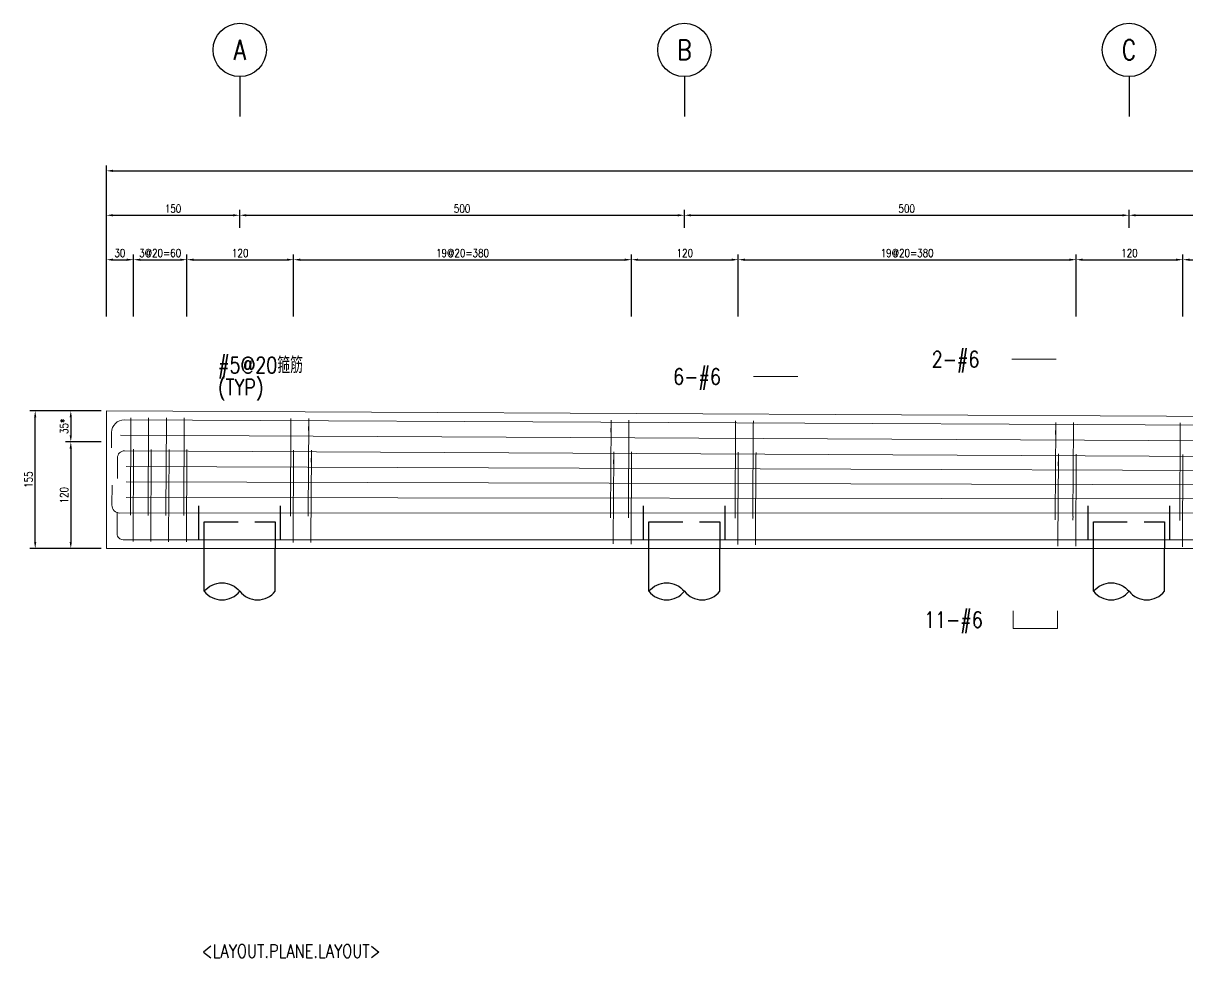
# Model space of a CAD drawing. Extents: x -4754 to 4976, y -19960 to 3841.
# Drawn here: x -359 to 951, y -19960 to -18909 of the extents above; entities that cross this region are included whole.
import ezdxf
from ezdxf.enums import TextEntityAlignment as Align

# ---------------------------------------------------------------- set-up
doc = ezdxf.new("R2010")
doc.units = 0
doc.header["$LTSCALE"] = 3
doc.linetypes.add('DASHED', pattern=[19.05, 12.7, -6.35])
doc.layers.get('0').update_dxf_attribs({"linetype": 'CONTINUOUS'})
doc.layers.add('HB_0', color=7, linetype='CONTINUOUS', transparency=0.5)
for name, color, linetype in [('HB_DIM', 1, 'CONTINUOUS'), ('HB_TXT_CTEXT', 2, 'CONTINUOUS'), ('RCAD.PARM.Trestle', 2, 'CONTINUOUS'), ('鋼筋', 3, 'CONTINUOUS')]:
    doc.layers.add(name, color=color, linetype=linetype)
doc.styles.get("Standard").update_dxf_attribs({"font": 'ROMANS.shx', "width": 0.8, "bigfont": 'chineset.shx'})
doc.dimstyles.new('30', dxfattribs={"dimscale": 3, "dimtxt": 3, "dimasz": 2.5, "dimexe": 2, "dimexo": 2, "dimgap": 1, "dimtad": 1, "dimdsep": 46, "dimtxsty": 'Standard', "dimcen": 0, "dimclrd": 256, "dimclre": 256, "dimclrt": 2, "dimadec": 0, "dimazin": 0, "dimtfac": 1, "dimtix": 1, "dimtmove": 2, "dimatfit": 3, "dimfxl": 1, "dimtolj": 1, "dimtzin": 0, "dimarcsym": 0})

# ---------------------------------------------------------------- blocks, each defined once
blk = doc.blocks.new('pile_vertical')
at = {"color": 252, "linetype": 'DASHED'}
for p, q in [((-46, 10), (-46, 50)), ((46, 10), (46, 50))]:
    blk.add_line(p, q, dxfattribs=at)
at = {"linetype": 'Continuous'}
for p, q in [((-40, -48.1), (-40, 0)), ((40, -48.1), (40, 0))]:
    blk.add_line(p, q, dxfattribs=at)
at = {"color": 252, "linetype": 'DASHED'}
blk.add_lwpolyline([(-40, 0), (-40, 30), (40, 30), (40, 0)], dxfattribs=at)
at = {"linetype": 'Continuous'}
for points in [[(-40, -48.1, -0.48), (0, -48.1, 0.48), (40, -48.1, 0.48)], [(-40, -48.1, 0.48), (0, -48.1, 0.48)]]:
    blk.add_lwpolyline(points, format="xyb", dxfattribs=at)
blk = doc.blocks.new('line_guide')
at = {"color": 4, "linetype": 'Continuous'}
blk.add_line((0, 0), (0, -45), dxfattribs=at)
blk.add_circle((0, 30), 30, dxfattribs=at)
at = {"color": 4, "linetype": 'Continuous', "width": 0.8}
blk.add_attdef('A', text='', height=22.5, dxfattribs=at).set_placement((0, 30), align=Align.MIDDLE)
blk = doc.blocks.new('*D495')
at = {"layer": 'HB_DIM', "linetype": 'Continuous', "lineweight": -2}
for p, q in [((-271.4, -19344.8), (-311.4, -19344.8)), ((-305.4, -19352.3), (-305.4, -19372.3)), ((-271.4, -19379.8), (-311.4, -19379.8))]:
    blk.add_line(p, q, dxfattribs=at)
at = {"layer": 'HB_DIM'}
for points in [[(-304.2, -19352.3), (-306.7, -19352.3), (-305.4, -19344.8)], [(-306.7, -19372.3), (-304.2, -19372.3), (-305.4, -19379.8)]]:
    blk.add_solid(points, dxfattribs=at)
at = {"layer": 'HB_DIM', "color": 2, "linetype": 'Continuous', "insert": (-312.9, -19362.3), "char_height": 9, "attachment_point": 5, "rotation": 90}
blk.add_mtext('\\A1;35*', dxfattribs=at)
blk = doc.blocks.new('*D496')
at = {"layer": 'HB_DIM', "linetype": 'Continuous', "lineweight": -2}
for p, q in [((-271.4, -19379.8), (-311.4, -19379.8)), ((-305.4, -19387.3), (-305.4, -19492.3)), ((-271.4, -19499.8), (-311.4, -19499.8))]:
    blk.add_line(p, q, dxfattribs=at)
at = {"layer": 'HB_DIM'}
for points in [[(-304.2, -19387.3), (-306.7, -19387.3), (-305.4, -19379.8)], [(-306.7, -19492.3), (-304.2, -19492.3), (-305.4, -19499.8)]]:
    blk.add_solid(points, dxfattribs=at)
at = {"layer": 'HB_DIM', "color": 2, "linetype": 'Continuous', "insert": (-312.9, -19439.8), "char_height": 9, "attachment_point": 5, "rotation": 90}
blk.add_mtext('\\A1;120', dxfattribs=at)
blk = doc.blocks.new('*D497')
at = {"layer": 'HB_DIM', "linetype": 'Continuous', "lineweight": -2}
for p, q in [((-265.4, -19238.8), (-265.4, -19168.8)), ((-234.9, -19238.8), (-234.9, -19168.8)), ((-257.9, -19174.8), (-242.4, -19174.8))]:
    blk.add_line(p, q, dxfattribs=at)
at = {"layer": 'HB_DIM'}
for points in [[(-257.9, -19173.6), (-257.9, -19176.1), (-265.4, -19174.8)], [(-242.4, -19176.1), (-242.4, -19173.6), (-234.9, -19174.8)]]:
    blk.add_solid(points, dxfattribs=at)
at = {"layer": 'HB_DIM', "color": 2, "linetype": 'Continuous', "insert": (-250.2, -19167.3), "char_height": 9, "attachment_point": 5, "rotation": 0}
blk.add_mtext('\\A1;30', dxfattribs=at)
blk = doc.blocks.new('*D498')
at = {"layer": 'HB_DIM', "linetype": 'Continuous', "lineweight": -2}
for p, q in [((-234.9, -19238.8), (-234.9, -19168.8)), ((-174.9, -19238.8), (-174.9, -19168.8)), ((-227.4, -19174.8), (-182.4, -19174.8))]:
    blk.add_line(p, q, dxfattribs=at)
at = {"layer": 'HB_DIM'}
for points in [[(-227.4, -19173.6), (-227.4, -19176.1), (-234.9, -19174.8)], [(-182.4, -19176.1), (-182.4, -19173.6), (-174.9, -19174.8)]]:
    blk.add_solid(points, dxfattribs=at)
at = {"layer": 'HB_DIM', "color": 2, "linetype": 'Continuous', "insert": (-204.9, -19167.3), "char_height": 9, "attachment_point": 5, "rotation": 0}
blk.add_mtext('\\A1;3@20=60', dxfattribs=at)
blk = doc.blocks.new('*D499')
at = {"layer": 'HB_DIM', "linetype": 'Continuous', "lineweight": -2}
for p, q in [((-174.9, -19238.8), (-174.9, -19168.8)), ((-54.9, -19238.8), (-54.9, -19168.8)), ((-167.4, -19174.8), (-62.4, -19174.8))]:
    blk.add_line(p, q, dxfattribs=at)
at = {"layer": 'HB_DIM'}
for points in [[(-167.4, -19173.6), (-167.4, -19176.1), (-174.9, -19174.8)], [(-62.4, -19176.1), (-62.4, -19173.6), (-54.9, -19174.8)]]:
    blk.add_solid(points, dxfattribs=at)
at = {"layer": 'HB_DIM', "color": 2, "linetype": 'Continuous', "insert": (-114.9, -19167.3), "char_height": 9, "attachment_point": 5, "rotation": 0}
blk.add_mtext('\\A1;120', dxfattribs=at)
blk = doc.blocks.new('*D500')
at = {"layer": 'HB_DIM', "linetype": 'Continuous', "lineweight": -2}
for p, q in [((-54.9, -19238.8), (-54.9, -19168.8)), ((325.1, -19238.8), (325.1, -19168.8)), ((-47.4, -19174.8), (317.6, -19174.8))]:
    blk.add_line(p, q, dxfattribs=at)
at = {"layer": 'HB_DIM'}
for points in [[(-47.4, -19173.6), (-47.4, -19176.1), (-54.9, -19174.8)], [(317.6, -19176.1), (317.6, -19173.6), (325.1, -19174.8)]]:
    blk.add_solid(points, dxfattribs=at)
at = {"layer": 'HB_DIM', "color": 2, "linetype": 'Continuous', "insert": (135.1, -19167.3), "char_height": 9, "attachment_point": 5, "rotation": 0}
blk.add_mtext('\\A1;19@20=380', dxfattribs=at)
blk = doc.blocks.new('*D501')
at = {"layer": 'HB_DIM', "linetype": 'Continuous', "lineweight": -2}
for p, q in [((325.1, -19238.8), (325.1, -19168.8)), ((445.1, -19238.8), (445.1, -19168.8)), ((332.6, -19174.8), (437.6, -19174.8))]:
    blk.add_line(p, q, dxfattribs=at)
at = {"layer": 'HB_DIM'}
for points in [[(332.6, -19173.6), (332.6, -19176.1), (325.1, -19174.8)], [(437.6, -19176.1), (437.6, -19173.6), (445.1, -19174.8)]]:
    blk.add_solid(points, dxfattribs=at)
at = {"layer": 'HB_DIM', "color": 2, "linetype": 'Continuous', "insert": (385.1, -19167.3), "char_height": 9, "attachment_point": 5, "rotation": 0}
blk.add_mtext('\\A1;120', dxfattribs=at)
blk = doc.blocks.new('*D502')
at = {"layer": 'HB_DIM', "linetype": 'Continuous', "lineweight": -2}
for p, q in [((445.1, -19238.8), (445.1, -19168.8)), ((825.1, -19238.8), (825.1, -19168.8)), ((452.6, -19174.8), (817.6, -19174.8))]:
    blk.add_line(p, q, dxfattribs=at)
at = {"layer": 'HB_DIM'}
for points in [[(452.6, -19173.6), (452.6, -19176.1), (445.1, -19174.8)], [(817.6, -19176.1), (817.6, -19173.6), (825.1, -19174.8)]]:
    blk.add_solid(points, dxfattribs=at)
at = {"layer": 'HB_DIM', "color": 2, "linetype": 'Continuous', "insert": (635.1, -19167.3), "char_height": 9, "attachment_point": 5, "rotation": 0}
blk.add_mtext('\\A1;19@20=380', dxfattribs=at)
blk = doc.blocks.new('*D503')
at = {"layer": 'HB_DIM', "linetype": 'Continuous', "lineweight": -2}
for p, q in [((825.1, -19238.8), (825.1, -19168.8)), ((945.1, -19238.8), (945.1, -19168.8)), ((832.6, -19174.8), (937.6, -19174.8))]:
    blk.add_line(p, q, dxfattribs=at)
at = {"layer": 'HB_DIM'}
for points in [[(832.6, -19173.6), (832.6, -19176.1), (825.1, -19174.8)], [(937.6, -19176.1), (937.6, -19173.6), (945.1, -19174.8)]]:
    blk.add_solid(points, dxfattribs=at)
at = {"layer": 'HB_DIM', "color": 2, "linetype": 'Continuous', "insert": (885.1, -19167.3), "char_height": 9, "attachment_point": 5, "rotation": 0}
blk.add_mtext('\\A1;120', dxfattribs=at)
blk = doc.blocks.new('*D504')
at = {"layer": 'HB_DIM', "linetype": 'Continuous', "lineweight": -2}
for p, q in [((945.1, -19238.8), (945.1, -19168.8)), ((1325, -19238.8), (1325, -19168.8)), ((952.6, -19174.8), (1317.5, -19174.8))]:
    blk.add_line(p, q, dxfattribs=at)
at = {"layer": 'HB_DIM'}
for points in [[(952.6, -19173.6), (952.6, -19176.1), (945.1, -19174.8)], [(1317.5, -19176.1), (1317.5, -19173.6), (1325, -19174.8)]]:
    blk.add_solid(points, dxfattribs=at)
at = {"layer": 'HB_DIM', "color": 2, "linetype": 'Continuous', "insert": (1135.1, -19167.3), "char_height": 9, "attachment_point": 5, "rotation": 0}
blk.add_mtext('\\A1;19@20=380', dxfattribs=at)
blk = doc.blocks.new('*D512')
at = {"layer": 'HB_DIM', "linetype": 'Continuous', "lineweight": -2}
for p, q in [((-265.4, -19238.8), (-265.4, -19068.8)), ((-257.9, -19074.8), (2707.1, -19074.8)), ((2714.6, -19253.8), (2714.6, -19068.8))]:
    blk.add_line(p, q, dxfattribs=at)
at = {"layer": 'HB_DIM'}
for points in [[(-257.9, -19073.6), (-257.9, -19076.1), (-265.4, -19074.8)], [(2707.1, -19076.1), (2707.1, -19073.6), (2714.6, -19074.8)]]:
    blk.add_solid(points, dxfattribs=at)
at = {"layer": 'HB_DIM', "color": 2, "linetype": 'Continuous', "insert": (1224.6, -19067.3), "char_height": 9, "attachment_point": 5, "rotation": 0}
blk.add_mtext('\\A1;2980', dxfattribs=at)
blk = doc.blocks.new('*D513')
at = {"layer": 'HB_DIM', "linetype": 'Continuous', "lineweight": -2}
for p, q in [((-265.4, -19238.8), (-265.4, -19118.8)), ((-257.9, -19124.8), (-122.9, -19124.8)), ((-115.4, -19138.8), (-115.4, -19118.8))]:
    blk.add_line(p, q, dxfattribs=at)
at = {"layer": 'HB_DIM'}
for points in [[(-257.9, -19123.6), (-257.9, -19126.1), (-265.4, -19124.8)], [(-122.9, -19126.1), (-122.9, -19123.6), (-115.4, -19124.8)]]:
    blk.add_solid(points, dxfattribs=at)
at = {"layer": 'HB_DIM', "color": 2, "linetype": 'Continuous', "insert": (-190.4, -19117.3), "char_height": 9, "attachment_point": 5, "rotation": 0}
blk.add_mtext('\\A1;150', dxfattribs=at)
blk = doc.blocks.new('*D514')
at = {"layer": 'HB_DIM', "linetype": 'Continuous', "lineweight": -2}
for p, q in [((-115.4, -19138.8), (-115.4, -19118.8)), ((-107.9, -19124.8), (377.1, -19124.8)), ((384.6, -19138.8), (384.6, -19118.8))]:
    blk.add_line(p, q, dxfattribs=at)
at = {"layer": 'HB_DIM'}
for points in [[(-107.9, -19123.6), (-107.9, -19126.1), (-115.4, -19124.8)], [(377.1, -19126.1), (377.1, -19123.6), (384.6, -19124.8)]]:
    blk.add_solid(points, dxfattribs=at)
at = {"layer": 'HB_DIM', "color": 2, "linetype": 'Continuous', "insert": (134.6, -19117.3), "char_height": 9, "attachment_point": 5, "rotation": 0}
blk.add_mtext('\\A1;500', dxfattribs=at)
blk = doc.blocks.new('*D515')
at = {"layer": 'HB_DIM', "linetype": 'Continuous', "lineweight": -2}
for p, q in [((384.6, -19138.8), (384.6, -19118.8)), ((392.1, -19124.8), (877.1, -19124.8)), ((884.6, -19138.8), (884.6, -19118.8))]:
    blk.add_line(p, q, dxfattribs=at)
at = {"layer": 'HB_DIM'}
for points in [[(392.1, -19123.6), (392.1, -19126.1), (384.6, -19124.8)], [(877.1, -19126.1), (877.1, -19123.6), (884.6, -19124.8)]]:
    blk.add_solid(points, dxfattribs=at)
at = {"layer": 'HB_DIM', "color": 2, "linetype": 'Continuous', "insert": (634.6, -19117.3), "char_height": 9, "attachment_point": 5, "rotation": 0}
blk.add_mtext('\\A1;500', dxfattribs=at)
blk = doc.blocks.new('*D516')
at = {"layer": 'HB_DIM', "linetype": 'Continuous', "lineweight": -2}
for p, q in [((884.6, -19138.8), (884.6, -19118.8)), ((892.1, -19124.8), (1377.1, -19124.8)), ((1384.6, -19138.8), (1384.6, -19118.8))]:
    blk.add_line(p, q, dxfattribs=at)
at = {"layer": 'HB_DIM'}
for points in [[(892.1, -19123.6), (892.1, -19126.1), (884.6, -19124.8)], [(1377.1, -19126.1), (1377.1, -19123.6), (1384.6, -19124.8)]]:
    blk.add_solid(points, dxfattribs=at)
at = {"layer": 'HB_DIM', "color": 2, "linetype": 'Continuous', "insert": (1134.6, -19117.3), "char_height": 9, "attachment_point": 5, "rotation": 0}
blk.add_mtext('\\A1;500', dxfattribs=at)
blk = doc.blocks.new('*D520')
at = {"layer": 'HB_DIM', "linetype": 'Continuous', "lineweight": -2}
for p, q in [((-281.4, -19344.8), (-351.4, -19344.8)), ((-345.4, -19492.3), (-345.4, -19352.3)), ((-281.4, -19499.8), (-351.4, -19499.8))]:
    blk.add_line(p, q, dxfattribs=at)
at = {"layer": 'HB_DIM'}
for points in [[(-344.2, -19352.3), (-346.7, -19352.3), (-345.4, -19344.8)], [(-346.7, -19492.3), (-344.2, -19492.3), (-345.4, -19499.8)]]:
    blk.add_solid(points, dxfattribs=at)
at = {"layer": 'HB_DIM', "color": 2, "linetype": 'Continuous', "insert": (-352.9, -19422.3), "char_height": 9, "attachment_point": 5, "rotation": 90}
blk.add_mtext('\\A1;155', dxfattribs=at)

msp = doc.modelspace()

# ---------------------------------------------------------------- linework, layer by layer
at = {"layer": 'HB_0', "lineweight": 5}
msp.add_lwpolyline([(-265.427, -19499.802), (-265.427, -19344.802), (2714.573, -19359.802), (2714.573, -19499.802), (-265.427, -19499.802)], dxfattribs=at)
at = {"layer": 'HB_DIM', "color": 1, "linetype": 'Continuous'}
for points in [[(634.835, -19376.833, 0, 1.25, 0), (634.835, -19361.833, 0, 0, 0), (634.835, -19286.833, 0, 0, 0), (652.835, -19286.833, 0, 0, 0)], [(-217.869, -19353.404, 0, 1.25, 0), (-207.869, -19343.404, 0, 0, 0), (-157.869, -19293.404, 0, 0, 0), (-139.869, -19293.404, 0, 0, 0)], [(-214.868, -19388.951, 0, 1.25, 0), (-207.193, -19376.085, 0, 0, 0), (-157.869, -19293.404, 0, 0, 0), (-139.869, -19293.404, 0, 0, 0)], [(344.142, -19426.359, 0, 1.25, 0), (344.142, -19411.359, 0, 0, 0), (344.142, -19306.359, 0, 0, 0), (362.142, -19306.359, 0, 0, 0)], [(344.142, -19443.104, 0, 1.25, 0), (344.142, -19428.104, 0, 0, 0), (344.142, -19306.359, 0, 0, 0), (362.142, -19306.359, 0, 0, 0)], [(344.142, -19409.614, 0, 1.25, 0), (344.142, -19394.614, 0, 0, 0), (344.142, -19306.359, 0, 0, 0), (362.142, -19306.359, 0, 0, 0)], [(931.051, -19395.823, 0, 1.25, 0), (931.051, -19380.823, 0, 0, 0), (931.051, -19305.823, 0, 0, 0), (949.051, -19305.823, 0, 0, 0)], [(929.798, -19459.808, 0, 1.25, 0), (929.798, -19474.808, 0, 0, 0), (929.798, -19549.808, 0, 0, 0), (947.798, -19549.808, 0, 0, 0)], [(636.132, -19489.826, 0, 1.25, 0), (636.132, -19504.826, 0, 0, 0), (636.132, -19579.826, 0, 0, 0), (654.132, -19579.826, 0, 0, 0)]]:
    msp.add_lwpolyline(points, format="xyseb", dxfattribs=at)
at = {"layer": 'HB_TXT_CTEXT', "lineweight": 5}
for p, q in [((752.835, -19286.833, -72), (802.835, -19286.833, -72)), ((462.142, -19306.359, 84), (512.142, -19306.359, 84))]:
    msp.add_line(p, q, dxfattribs=at)
msp.add_polyline3d([(754.132, -19569.826, -84), (754.132, -19589.826, -84), (804.132, -19589.826, -84), (804.132, -19569.826, -84)], dxfattribs=at)
at = {"layer": '鋼筋', "lineweight": 5}
for p, q in [((-244.987, -19354.905, -72), (2694.033, -19369.698, -72)), ((-244.987, -19354.905, -56.4), (2694.033, -19369.698, -56.4)), ((-244.987, -19354.905, -40.8), (2694.033, -19369.698, -40.8)), ((-244.987, -19354.905, -25.2), (2694.033, -19369.698, -25.2)), ((-244.987, -19354.905, -9.6), (2694.033, -19369.698, -9.6)), ((-244.987, -19354.905, 6), (2694.033, -19369.698, 6)), ((-244.987, -19354.905, 21.6), (2694.033, -19369.698, 21.6)), ((-244.987, -19354.905, 37.2), (2694.033, -19369.698, 37.2)), ((-244.987, -19354.905, 52.8), (2694.033, -19369.698, 52.8)), ((-244.987, -19354.905, 68.4), (2694.033, -19369.698, 68.4)), ((-244.987, -19354.905, 84), (2694.033, -19369.698, 84)), ((-237.885, -19356.538, 80.405), (-238.398, -19458.398, 80.405)), ((-238.398, -19458.398, -80.405), (-237.885, -19356.538, -80.405)), ((-237.933, -19366.078, 72.455), (-237.885, -19356.538, 72.455)), ((-237.885, -19356.538, -72.455), (-237.933, -19366.078, -72.455)), ((-217.885, -19356.639, 80.405), (-218.398, -19458.498, 80.405)), ((-218.398, -19458.498, -80.405), (-217.885, -19356.639, -80.405)), ((-217.933, -19366.179, 72.455), (-217.885, -19356.639, 72.455)), ((-217.885, -19356.639, -72.455), (-217.933, -19366.179, -72.455)), ((-197.886, -19356.74, 80.405), (-198.398, -19458.599, 80.405)), ((-198.398, -19458.599, -80.405), (-197.886, -19356.74, -80.405)), ((-197.934, -19366.28, 72.455), (-197.886, -19356.74, 72.455)), ((-197.886, -19356.74, -72.455), (-197.934, -19366.28, -72.455)), ((-177.886, -19356.84, 80.405), (-178.399, -19458.7, 80.405)), ((-178.399, -19458.7, -80.405), (-177.886, -19356.84, -80.405)), ((-177.934, -19366.38, 72.455), (-177.886, -19356.84, 72.455)), ((-177.886, -19356.84, -72.455), (-177.934, -19366.38, -72.455)), ((-57.887, -19357.444, 80.405), (-58.4, -19459.304, 80.405)), ((-58.4, -19459.304, -80.405), (-57.887, -19357.444, -80.405)), ((-57.935, -19366.984, 72.455), (-57.887, -19357.444, 72.455)), ((-57.887, -19357.444, -72.455), (-57.935, -19366.984, -72.455)), ((-37.888, -19357.545, 80.405), (-38.4, -19459.404, 80.405)), ((-38.4, -19459.404, -80.405), (-37.888, -19357.545, -80.405)), ((-37.936, -19367.085, 72.455), (-37.888, -19357.545, 72.455)), ((-37.888, -19357.545, -72.455), (-37.936, -19367.085, -72.455)), ((302.108, -19359.257, 80.405), (301.595, -19461.116, 80.405)), ((301.595, -19461.116, -80.405), (302.108, -19359.257, -80.405)), ((302.06, -19368.796, 72.455), (302.108, -19359.257, 72.455)), ((302.108, -19359.257, -72.455), (302.06, -19368.796, -72.455)), ((322.108, -19359.357, 80.405), (321.595, -19461.217, 80.405)), ((321.595, -19461.217, -80.405), (322.108, -19359.357, -80.405)), ((322.06, -19368.897, 72.455), (322.108, -19359.357, 72.455)), ((322.108, -19359.357, -72.455), (322.06, -19368.897, -72.455)), ((442.106, -19359.961, 80.405), (441.594, -19461.821, 80.405)), ((441.594, -19461.821, -80.405), (442.106, -19359.961, -80.405)), ((442.058, -19369.501, 72.455), (442.106, -19359.961, 72.455)), ((442.106, -19359.961, -72.455), (442.058, -19369.501, -72.455)), ((462.106, -19360.062, 80.405), (461.593, -19461.921, 80.405)), ((461.593, -19461.921, -80.405), (462.106, -19360.062, -80.405)), ((462.058, -19369.602, 72.455), (462.106, -19360.062, 72.455)), ((462.106, -19360.062, -72.455), (462.058, -19369.602, -72.455)), ((802.102, -19361.773, 80.405), (801.589, -19463.633, 80.405)), ((801.589, -19463.633, -80.405), (802.102, -19361.773, -80.405)), ((802.054, -19371.313, 72.455), (802.102, -19361.773, 72.455)), ((802.102, -19361.773, -72.455), (802.054, -19371.313, -72.455)), ((822.101, -19361.874, 80.405), (821.589, -19463.733, 80.405)), ((821.589, -19463.733, -80.405), (822.101, -19361.874, -80.405)), ((822.053, -19371.414, 72.455), (822.101, -19361.874, 72.455)), ((822.101, -19361.874, -72.455), (822.053, -19371.414, -72.455)), ((942.1, -19362.478, 80.405), (941.587, -19464.337, 80.405)), ((941.587, -19464.337, -80.405), (942.1, -19362.478, -80.405)), ((942.052, -19372.018, 72.455), (942.1, -19362.478, 72.455)), ((942.1, -19362.478, -72.455), (942.052, -19372.018, -72.455)), ((-259.636, -19386.441, -72), (-259.55, -19369.321, -72)), ((-259.636, -19386.441, -56.4), (-259.55, -19369.321, -56.4)), ((-259.636, -19386.441, -40.8), (-259.55, -19369.321, -40.8)), ((-259.636, -19386.441, -25.2), (-259.55, -19369.321, -25.2)), ((-259.636, -19386.441, -9.6), (-259.55, -19369.321, -9.6)), ((-259.636, -19386.441, 6), (-259.55, -19369.321, 6)), ((-259.636, -19386.441, 21.6), (-259.55, -19369.321, 21.6)), ((-259.636, -19386.441, 37.2), (-259.55, -19369.321, 37.2)), ((-259.636, -19386.441, 52.8), (-259.55, -19369.321, 52.8)), ((-259.636, -19386.441, 68.4), (-259.55, -19369.321, 68.4)), ((-259.636, -19386.441, 84), (-259.55, -19369.321, 84)), ((-249.565, -19372.382, -72), (2698.435, -19387.221, -72)), ((-249.565, -19372.382, 84), (2698.435, -19387.221, 84)), ((-245.103, -19389.902, -84), (2695.282, -19404.703, -84)), ((-245.103, -19389.902, -67.2), (2695.282, -19404.703, -67.2)), ((-245.103, -19389.902, -50.4), (2695.282, -19404.703, -50.4)), ((-245.103, -19389.902, -33.6), (2695.282, -19404.703, -33.6)), ((-245.103, -19389.902, -16.8), (2695.282, -19404.703, -16.8)), ((-245.103, -19389.902), (2695.282, -19404.703)), ((-245.103, -19389.902, 16.8), (2695.282, -19404.703, 16.8)), ((-245.103, -19389.902, 33.6), (2695.282, -19404.703, 33.6)), ((-245.103, -19389.902, 50.4), (2695.282, -19404.703, 50.4)), ((-245.103, -19389.902, 67.2), (2695.282, -19404.703, 67.2)), ((-245.103, -19389.902, 84), (2695.282, -19404.703, 84)), ((-234.884, -19392.086, 85.905), (-235.367, -19487.943, 85.905)), ((-235.367, -19487.943, -85.905), (-234.884, -19392.086, -85.905)), ((-234.932, -19401.626, 77.955), (-234.884, -19392.086, 77.955)), ((-234.884, -19392.086, -77.955), (-234.932, -19401.626, -77.955)), ((-214.884, -19392.186, 85.905), (-215.367, -19488.044, 85.905)), ((-215.367, -19488.044, -85.905), (-214.884, -19392.186, -85.905)), ((-214.932, -19401.726, 77.955), (-214.884, -19392.186, 77.955)), ((-214.884, -19392.186, -77.955), (-214.932, -19401.726, -77.955)), ((-194.885, -19392.287, 85.905), (-195.367, -19488.145, 85.905)), ((-195.367, -19488.145, -85.905), (-194.885, -19392.287, -85.905)), ((-194.933, -19401.827, 77.955), (-194.885, -19392.287, 77.955)), ((-194.885, -19392.287, -77.955), (-194.933, -19401.827, -77.955)), ((-174.885, -19392.388, 85.905), (-175.367, -19488.245, 85.905)), ((-175.367, -19488.245, -85.905), (-174.885, -19392.388, -85.905)), ((-174.933, -19401.928, 77.955), (-174.885, -19392.388, 77.955)), ((-174.885, -19392.388, -77.955), (-174.933, -19401.928, -77.955)), ((-253.03, -19420.973, -84), (-252.912, -19397.633, -84)), ((-253.03, -19420.973, -67.2), (-252.912, -19397.633, -67.2)), ((-253.03, -19420.973, -50.4), (-252.912, -19397.633, -50.4)), ((-253.03, -19420.973, -33.6), (-252.912, -19397.633, -33.6)), ((-253.03, -19420.973, -16.8), (-252.912, -19397.633, -16.8)), ((-253.03, -19420.973), (-252.912, -19397.633)), ((-253.03, -19420.973, 16.8), (-252.912, -19397.633, 16.8)), ((-253.03, -19420.973, 33.6), (-252.912, -19397.633, 33.6)), ((-253.03, -19420.973, 50.4), (-252.912, -19397.633, 50.4)), ((-253.03, -19420.973, 67.2), (-252.912, -19397.633, 67.2)), ((-253.03, -19420.973, 84), (-252.912, -19397.633, 84)), ((-54.886, -19392.992, 85.905), (-55.369, -19488.849, 85.905)), ((-55.369, -19488.849, -85.905), (-54.886, -19392.992, -85.905)), ((-54.934, -19402.532, 77.955), (-54.886, -19392.992, 77.955)), ((-54.886, -19392.992, -77.955), (-54.934, -19402.532, -77.955)), ((-34.887, -19393.092, 85.905), (-35.369, -19488.95, 85.905)), ((-35.369, -19488.95, -85.905), (-34.887, -19393.092, -85.905)), ((-34.935, -19402.632, 77.955), (-34.887, -19393.092, 77.955)), ((-34.887, -19393.092, -77.955), (-34.935, -19402.632, -77.955)), ((305.109, -19394.804, 85.905), (304.627, -19490.661, 85.905)), ((304.627, -19490.661, -85.905), (305.109, -19394.804, -85.905)), ((305.061, -19404.344, 77.955), (305.109, -19394.804, 77.955)), ((305.109, -19394.804, -77.955), (305.061, -19404.344, -77.955)), ((325.109, -19394.904, 85.905), (324.626, -19490.762, 85.905)), ((324.626, -19490.762, -85.905), (325.109, -19394.904, -85.905)), ((325.061, -19404.444, 77.955), (325.109, -19394.904, 77.955)), ((325.109, -19394.904, -77.955), (325.061, -19404.444, -77.955)), ((445.107, -19395.508, 85.905), (444.625, -19491.366, 85.905)), ((444.625, -19491.366, -85.905), (445.107, -19395.508, -85.905)), ((445.059, -19405.048, 77.955), (445.107, -19395.508, 77.955)), ((445.107, -19395.508, -77.955), (445.059, -19405.048, -77.955)), ((465.107, -19395.609, 85.905), (464.625, -19491.467, 85.905)), ((464.625, -19491.467, -85.905), (465.107, -19395.609, -85.905)), ((465.059, -19405.149, 77.955), (465.107, -19395.609, 77.955)), ((465.107, -19395.609, -77.955), (465.059, -19405.149, -77.955)), ((805.103, -19397.321, 85.905), (804.62, -19493.178, 85.905)), ((804.62, -19493.178, -85.905), (805.103, -19397.321, -85.905)), ((805.055, -19406.86, 77.955), (805.103, -19397.321, 77.955)), ((805.103, -19397.321, -77.955), (805.055, -19406.86, -77.955)), ((825.103, -19397.421, 85.905), (824.62, -19493.279, 85.905)), ((824.62, -19493.279, -85.905), (825.103, -19397.421, -85.905)), ((825.055, -19406.961, 77.955), (825.103, -19397.421, 77.955)), ((825.103, -19397.421, -77.955), (825.055, -19406.961, -77.955)), ((945.101, -19398.025, 85.905), (944.619, -19493.883, 85.905)), ((944.619, -19493.883, -85.905), (945.101, -19398.025, -85.905)), ((945.053, -19407.565, 77.955), (945.101, -19398.025, 77.955)), ((945.101, -19398.025, -77.955), (945.053, -19407.565, -77.955)), ((-242.961, -19407.406, -84), (2692.983, -19418.449, -84)), ((-242.961, -19407.406, 84), (2692.983, -19418.449, 84)), ((-259.068, -19428.563, -84), (-259.18, -19450.897, -84)), ((-259.068, -19428.563, -67.2), (-259.18, -19450.897, -67.2)), ((-259.068, -19428.563, -50.4), (-259.18, -19450.897, -50.4)), ((-259.068, -19428.563, -33.6), (-259.18, -19450.897, -33.6)), ((-259.068, -19428.563, -16.8), (-259.18, -19450.897, -16.8)), ((-259.068, -19428.563), (-259.18, -19450.897)), ((-259.068, -19428.563, 16.8), (-259.18, -19450.897, 16.8)), ((-259.068, -19428.563, 33.6), (-259.18, -19450.897, 33.6)), ((-259.068, -19428.563, 50.4), (-259.18, -19450.897, 50.4)), ((-259.068, -19428.563, 67.2), (-259.18, -19450.897, 67.2)), ((-259.068, -19428.563, 84), (-259.18, -19450.897, 84)), ((-243.049, -19424.898, -84), (2692.906, -19432.206, -84)), ((-243.049, -19424.898, 84), (2692.906, -19432.206, 84)), ((-243.137, -19442.39, -84), (2692.825, -19445.964, -84)), ((-243.137, -19442.39, 84), (2692.825, -19445.964, 84)), ((-253.221, -19458.907, -84), (-253.343, -19483.143, -84)), ((-253.221, -19458.907, -67.2), (-253.343, -19483.143, -67.2)), ((-253.221, -19458.907, -50.4), (-253.343, -19483.143, -50.4)), ((-253.221, -19458.907, -33.6), (-253.343, -19483.143, -33.6)), ((-253.221, -19458.907, -16.8), (-253.343, -19483.143, -16.8)), ((-253.221, -19458.907), (-253.343, -19483.143)), ((-253.221, -19458.907, 16.8), (-253.343, -19483.143, 16.8)), ((-253.221, -19458.907, 33.6), (-253.343, -19483.143, 33.6)), ((-253.221, -19458.907, 50.4), (-253.343, -19483.143, 50.4)), ((-253.221, -19458.907, 67.2), (-253.343, -19483.143, 67.2)), ((-253.221, -19458.907, 84), (-253.343, -19483.143, 84)), ((-250.29, -19459.832, -84), (2699.93, -19459.772, -84)), ((-250.29, -19459.832, -67.2), (2699.93, -19459.772, -67.2)), ((-250.29, -19459.832, -50.4), (2699.93, -19459.772, -50.4)), ((-250.29, -19459.832, -33.6), (2699.93, -19459.772, -33.6)), ((-250.29, -19459.832, -16.8), (2699.93, -19459.772, -16.8)), ((-250.29, -19459.832), (2699.93, -19459.772)), ((-250.29, -19459.832, 16.8), (2699.93, -19459.772, 16.8)), ((-250.29, -19459.832, 33.6), (2699.93, -19459.772, 33.6)), ((-250.29, -19459.832, 50.4), (2699.93, -19459.772, 50.4)), ((-250.29, -19459.832, 67.2), (2699.93, -19459.772, 67.2)), ((-250.29, -19459.832, 84), (2699.93, -19459.772, 84)), ((-238.418, -19462.373, 76.43), (-238.418, -19462.373, -76.43)), ((-218.418, -19462.473, 76.43), (-218.418, -19462.473, -76.43)), ((-198.418, -19462.574, 76.43), (-198.418, -19462.574, -76.43)), ((-178.419, -19462.675, 76.43), (-178.419, -19462.675, -76.43)), ((-58.42, -19463.279, 76.43), (-58.42, -19463.279, -76.43)), ((-38.42, -19463.379, 76.43), (-38.42, -19463.379, -76.43)), ((301.575, -19465.091, 76.43), (301.575, -19465.091, -76.43)), ((321.575, -19465.191, 76.43), (321.575, -19465.191, -76.43)), ((441.574, -19465.796, 76.43), (441.574, -19465.796, -76.43)), ((461.573, -19465.896, 76.43), (461.573, -19465.896, -76.43)), ((801.569, -19467.608, 76.43), (801.569, -19467.608, -76.43)), ((821.569, -19467.708, 76.43), (821.569, -19467.708, -76.43)), ((941.567, -19468.312, 76.43), (941.567, -19468.312, -76.43)), ((-246.657, -19489.862, -84), (2695.973, -19489.742, -84)), ((-246.657, -19489.862, -67.2), (2695.973, -19489.742, -67.2)), ((-246.657, -19489.862, -50.4), (2695.973, -19489.742, -50.4)), ((-246.657, -19489.862, -33.6), (2695.973, -19489.742, -33.6)), ((-246.657, -19489.862, -16.8), (2695.973, -19489.742, -16.8)), ((-246.657, -19489.862), (2695.973, -19489.742)), ((-246.657, -19489.862, 16.8), (2695.973, -19489.742, 16.8)), ((-246.657, -19489.862, 33.6), (2695.973, -19489.742, 33.6)), ((-246.657, -19489.862, 50.4), (2695.973, -19489.742, 50.4)), ((-246.657, -19489.862, 67.2), (2695.973, -19489.742, 67.2)), ((-246.657, -19489.862, 84), (2695.973, -19489.742, 84)), ((-235.387, -19491.918, 81.93), (-235.387, -19491.918, -81.93)), ((-215.387, -19492.019, 81.93), (-215.387, -19492.019, -81.93)), ((-195.387, -19492.12, 81.93), (-195.387, -19492.12, -81.93)), ((-175.387, -19492.22, 81.93), (-175.387, -19492.22, -81.93)), ((-55.389, -19492.824, 81.93), (-55.389, -19492.824, -81.93)), ((-35.389, -19492.925, 81.93), (-35.389, -19492.925, -81.93)), ((304.607, -19494.636, 81.93), (304.607, -19494.636, -81.93)), ((324.606, -19494.737, 81.93), (324.606, -19494.737, -81.93)), ((444.605, -19495.341, 81.93), (444.605, -19495.341, -81.93)), ((464.605, -19495.442, 81.93), (464.605, -19495.442, -81.93)), ((804.6, -19497.153, 81.93), (804.6, -19497.153, -81.93)), ((824.6, -19497.254, 81.93), (824.6, -19497.254, -81.93)), ((944.599, -19497.858, 81.93), (944.599, -19497.858, -81.93))]:
    msp.add_line(p, q, dxfattribs=at)
at = {"layer": '鋼筋', "lineweight": 5, "extrusion": (0.999987, -0.005033, 0)}
for centre, start, end in [((-19357.491, 76.43, -140.451), 270, 90), ((-19357.491, -76.43, -140.451), 270, 90), ((-19357.491, 76.43, -120.451), 270, 90), ((-19357.491, -76.43, -120.451), 270, 90), ((-19357.491, 76.43, -100.451), 270, 90), ((-19357.491, -76.43, -100.451), 270, 90), ((-19357.491, 76.43, -80.451), 270, 90), ((-19357.491, -76.43, -80.451), 270, 90), ((-19357.491, 76.43, 39.549), 270, 90), ((-19357.491, -76.43, 39.549), 270, 90), ((-19357.491, 76.43, 59.549), 270, 90), ((-19357.491, -76.43, 59.549), 270, 90), ((-19357.491, 76.43, 399.549), 270, 90), ((-19357.491, -76.43, 399.549), 270, 90), ((-19357.491, 76.43, 419.549), 270, 90), ((-19357.491, -76.43, 419.549), 270, 90), ((-19357.491, 76.43, 539.549), 270, 90), ((-19357.491, -76.43, 539.549), 270, 90), ((-19357.491, 76.43, 559.549), 270, 90), ((-19357.491, -76.43, 559.549), 270, 90), ((-19357.491, 76.43, 899.549), 270, 90), ((-19357.491, -76.43, 899.549), 270, 90), ((-19357.491, 76.43, 919.549), 270, 90), ((-19357.491, -76.43, 919.549), 270, 90), ((-19357.491, 76.43, 1039.549), 270, 90), ((-19357.491, -76.43, 1039.549), 270, 90), ((-19393.022, 81.93, -137.271), 270, 90), ((-19393.022, -81.93, -137.271), 270, 90), ((-19393.022, 81.93, -117.271), 270, 90), ((-19393.022, -81.93, -117.271), 270, 90), ((-19393.022, 81.93, -97.271), 270, 90), ((-19393.022, -81.93, -97.271), 270, 90), ((-19393.022, 81.93, -77.271), 270, 90), ((-19393.022, -81.93, -77.271), 270, 90), ((-19393.022, 81.93, 42.729), 270, 90), ((-19393.022, -81.93, 42.729), 270, 90), ((-19393.022, 81.93, 62.729), 270, 90), ((-19393.022, -81.93, 62.729), 270, 90), ((-19393.022, 81.93, 402.729), 270, 90), ((-19393.022, -81.93, 402.729), 270, 90), ((-19393.022, 81.93, 422.729), 270, 90), ((-19393.022, -81.93, 422.729), 270, 90), ((-19393.022, 81.93, 542.729), 270, 90), ((-19393.022, -81.93, 542.729), 270, 90), ((-19393.022, 81.93, 562.729), 270, 90), ((-19393.022, -81.93, 562.729), 270, 90), ((-19393.022, 81.93, 902.729), 270, 90), ((-19393.022, -81.93, 902.729), 270, 90), ((-19393.022, 81.93, 922.729), 270, 90), ((-19393.022, -81.93, 922.729), 270, 90), ((-19393.022, 81.93, 1042.729), 270, 90), ((-19393.022, -81.93, 1042.729), 270, 90), ((-19459.351, 76.43, -140.451), 90, 180), ((-19459.351, -76.43, -140.451), 180, 270), ((-19459.351, 76.43, -120.451), 90, 180), ((-19459.351, -76.43, -120.451), 180, 270), ((-19459.351, 76.43, -100.451), 90, 180), ((-19459.351, -76.43, -100.451), 180, 270), ((-19459.351, 76.43, -80.451), 90, 180), ((-19459.351, -76.43, -80.451), 180, 270), ((-19459.351, 76.43, 39.549), 90, 180), ((-19459.351, -76.43, 39.549), 180, 270), ((-19459.351, 76.43, 59.549), 90, 180), ((-19459.351, -76.43, 59.549), 180, 270), ((-19459.351, 76.43, 399.549), 90, 180), ((-19459.351, -76.43, 399.549), 180, 270), ((-19459.351, 76.43, 419.549), 90, 180), ((-19459.351, -76.43, 419.549), 180, 270), ((-19459.351, 76.43, 539.549), 90, 180), ((-19459.351, -76.43, 539.549), 180, 270), ((-19459.351, 76.43, 559.549), 90, 180), ((-19459.351, -76.43, 559.549), 180, 270), ((-19459.351, 76.43, 899.549), 90, 180), ((-19459.351, -76.43, 899.549), 180, 270), ((-19459.351, 76.43, 919.549), 90, 180), ((-19459.351, -76.43, 919.549), 180, 270), ((-19459.351, 76.43, 1039.549), 90, 180), ((-19459.351, -76.43, 1039.549), 180, 270), ((-19488.881, 81.93, -137.271), 90, 180), ((-19488.881, -81.93, -137.271), 180, 270), ((-19488.881, 81.93, -117.271), 90, 180), ((-19488.881, -81.93, -117.271), 180, 270), ((-19488.881, 81.93, -97.271), 90, 180), ((-19488.881, -81.93, -97.271), 180, 270), ((-19488.881, 81.93, -77.271), 90, 180), ((-19488.881, -81.93, -77.271), 180, 270), ((-19488.881, 81.93, 42.729), 90, 180), ((-19488.881, -81.93, 42.729), 180, 270), ((-19488.881, 81.93, 62.729), 90, 180), ((-19488.881, -81.93, 62.729), 180, 270), ((-19488.881, 81.93, 402.729), 90, 180), ((-19488.881, -81.93, 402.729), 180, 270), ((-19488.881, 81.93, 422.729), 90, 180), ((-19488.881, -81.93, 422.729), 180, 270), ((-19488.881, 81.93, 542.729), 90, 180), ((-19488.881, -81.93, 542.729), 180, 270), ((-19488.881, 81.93, 562.729), 90, 180), ((-19488.881, -81.93, 562.729), 180, 270), ((-19488.881, 81.93, 902.729), 90, 180), ((-19488.881, -81.93, 902.729), 180, 270), ((-19488.881, 81.93, 922.729), 90, 180), ((-19488.881, -81.93, 922.729), 180, 270), ((-19488.881, 81.93, 1042.729), 90, 180), ((-19488.881, -81.93, 1042.729), 180, 270)]:
    msp.add_arc(centre, 3.975, start, end, dxfattribs=at)
at = {"layer": '鋼筋', "lineweight": 5, "extrusion": (0, 0, -1)}
for centre, radius, end in [((245.06, -19369.394, 72), 14.49, 90.288399), ((245.06, -19369.394, 56.4), 14.49, 90.288399), ((245.06, -19369.394, 40.8), 14.49, 90.288399), ((245.06, -19369.394, 25.2), 14.49, 90.288399), ((245.06, -19369.394, 9.6), 14.49, 90.288399), ((245.06, -19369.394, -6), 14.49, 90.288399), ((245.06, -19369.394, -21.6), 14.49, 90.288399), ((245.06, -19369.394, -37.2), 14.49, 90.288399), ((245.06, -19369.394, -52.8), 14.49, 90.288399), ((245.06, -19369.394, -68.4), 14.49, 90.288399), ((245.06, -19369.394, -84), 14.49, 90.288399), ((245.142, -19397.672, 84), 7.77, 90.288403), ((245.142, -19397.672, 67.2), 7.77, 90.288403), ((245.142, -19397.672, 50.4), 7.77, 90.288403), ((245.142, -19397.672, 33.6), 7.77, 90.288403), ((245.142, -19397.672, 16.8), 7.77, 90.288403), ((245.142, -19397.672), 7.77, 90.288403), ((245.142, -19397.672, -16.8), 7.77, 90.288403), ((245.142, -19397.672, -33.6), 7.77, 90.288403), ((245.142, -19397.672, -50.4), 7.77, 90.288403), ((245.142, -19397.672, -67.2), 7.77, 90.288403), ((245.142, -19397.672, -84), 7.77, 90.288403)]:
    msp.add_arc(centre, radius, 0.288399, end, dxfattribs=at)
at = {"layer": '鋼筋', "lineweight": 5}
for centre, radius, end in [((-250.29, -19450.942, -84), 8.89, 270.001166), ((-250.29, -19450.942, -67.2), 8.89, 270.001166), ((-250.29, -19450.942, -50.4), 8.89, 270.001166), ((-250.29, -19450.942, -33.6), 8.89, 270.001166), ((-250.29, -19450.942, -16.8), 8.89, 270.001166), ((-250.29, -19450.942), 8.89, 270.001166), ((-250.29, -19450.942, 16.8), 8.89, 270.001166), ((-250.29, -19450.942, 33.6), 8.89, 270.001166), ((-250.29, -19450.942, 50.4), 8.89, 270.001166), ((-250.29, -19450.942, 67.2), 8.89, 270.001166), ((-250.29, -19450.942, 84), 8.89, 270.001166), ((-246.658, -19483.177, -84), 6.685, 270.002342), ((-246.658, -19483.177, -67.2), 6.685, 270.002342), ((-246.658, -19483.177, -50.4), 6.685, 270.002342), ((-246.658, -19483.177, -33.6), 6.685, 270.002342), ((-246.658, -19483.177, -16.8), 6.685, 270.002342), ((-246.658, -19483.177), 6.685, 270.002342), ((-246.658, -19483.177, 16.8), 6.685, 270.002342), ((-246.658, -19483.177, 33.6), 6.685, 270.002342), ((-246.658, -19483.177, 50.4), 6.685, 270.002342), ((-246.658, -19483.177, 67.2), 6.685, 270.002342), ((-246.658, -19483.177, 84), 6.685, 270.002342)]:
    msp.add_arc(centre, radius, 179.711601, end, dxfattribs=at)

# ---------------------------------------------------------------- block references
at = {"layer": 'HB_0', "linetype": 'Continuous'}
for p, values in [((-115.427, -18968.802), {'A': 'A'}), ((384.573, -18968.802), {'A': 'B'}), ((884.573, -18968.802), {'A': 'C'})]:
    msp.add_blockref('line_guide', p, dxfattribs=at).add_auto_attribs(values)
for p in [(-115.427, -19499.802), (384.573, -19499.802), (884.573, -19499.802)]:
    msp.add_blockref('pile_vertical', p, dxfattribs=at)

# ---------------------------------------------------------------- texts
at = {"layer": 'HB_TXT_CTEXT', "linetype": 'Continuous', "width": 0.8}
for s, p in [(' 2-#6', (652.835, -19286.833, -72)), ('#5@20箍筋', (-139.869, -19293.404, 74.12)), (' 6-#6', (362.142, -19306.359, 84)), ('(TYP)', (-139.869, -19318.404, 74.12)), ('11-#6', (654.132, -19579.826, -84))]:
    msp.add_text(s, height=18, dxfattribs=at).set_placement(p, align=Align.MIDDLE_LEFT)
at = {"layer": 'RCAD.PARM.Trestle', "color": 2, "linetype": 'Continuous', "width": 0.8}
msp.add_text('<LAYOUT.PLANE.LAYOUT>', height=15, rotation=360, dxfattribs=at).set_placement((-158.156, -19964.682), align=Align.BOTTOM_LEFT)

# ---------------------------------------------------------------- dimensions: what is measured, and where the dimension line sits
at = {"layer": 'HB_DIM', "linetype": 'Continuous'}
for base, p1, p2, angle, override, picture, middle in [((2714.573, -19074.802), (-265.427, -19244.802), (2714.573, -19259.802), 0, {"dimdec": 0, "dimpost": '<>'}, '*D512', (1224.573, -19067.302)), ((-115.427, -19124.802), (-265.427, -19244.802), (-115.427, -19144.802, -3953), 0, {"dimdec": 0, "dimpost": '<>'}, '*D513', (-190.427, -19117.302)), ((384.573, -19124.802), (-115.427, -19144.802, -3953), (384.573, -19144.802, -3453), 0, {"dimdec": 0, "dimpost": '<>'}, '*D514', (134.573, -19117.302)), ((884.573, -19124.802), (384.573, -19144.802, -3453), (884.573, -19144.802, -2953), 0, {"dimdec": 0, "dimpost": '<>'}, '*D515', (634.573, -19117.302)), ((1384.573, -19124.802), (884.573, -19144.802, -2953), (1384.573, -19144.802, -2453), 0, {"dimdec": 0, "dimpost": '<>'}, '*D516', (1134.573, -19117.302)), ((-234.932, -19174.802), (-265.427, -19244.802), (-234.932, -19244.802, 77.955), 0, {"dimdec": 0, "dimpost": '<>'}, '*D497', (-250.179, -19167.302)), ((-54.934, -19174.802), (-174.933, -19244.802, 77.955), (-54.934, -19244.802, 77.955), 0, {"dimdec": 0, "dimpost": '<>'}, '*D499', (-114.934, -19167.302)), ((445.059, -19174.802), (325.061, -19244.802, 77.955), (445.059, -19244.802, 77.955), 0, {"dimdec": 0, "dimpost": '<>'}, '*D501', (385.06, -19167.302)), ((945.053, -19174.802), (825.055, -19244.802, 77.955), (945.053, -19244.802, 77.955), 0, {"dimdec": 0, "dimpost": '<>'}, '*D503', (885.054, -19167.302)), ((-345.427, -19344.802), (-275.427, -19499.802), (-275.427, -19344.802), 90, {"dimtad": 4, "dimdec": 0, "dimpost": '<>'}, '*D520', (-352.927, -19422.302)), ((-305.427, -19499.802), (-265.427, -19379.802), (-265.427, -19499.802), 90, {"dimtad": 4, "dimdec": 0, "dimpost": '<>'}, '*D496', (-312.927, -19439.802))]:
    dim = msp.add_linear_dim(base=base, p1=p1, p2=p2, angle=angle, dimstyle='30', override=override, dxfattribs=at)
    dim.commit()
    dim.dimension.update_dxf_attribs({"geometry": picture, "text_midpoint": middle})
for base, p1, p2, angle, text, override, picture, middle in [((-174.933, -19174.802), (-234.932, -19244.802, 77.955), (-174.933, -19244.802, 77.955), 0, '3@20=<>', {"dimdec": 0, "dimpost": '<>'}, '*D498', (-204.932, -19167.302)), ((325.061, -19174.802), (-54.934, -19244.802, 77.955), (325.061, -19244.802, 77.955), 0, '19@20=<>', {"dimdec": 0, "dimpost": '<>'}, '*D500', (135.063, -19167.302)), ((825.055, -19174.802), (445.059, -19244.802, 77.955), (825.055, -19244.802, 77.955), 0, '19@20=<>', {"dimdec": 0, "dimpost": '<>'}, '*D502', (635.057, -19167.302)), ((1325.048, -19174.802), (945.053, -19244.802, 77.955), (1325.048, -19244.802, 77.955), 0, '19@20=<>', {"dimdec": 0, "dimpost": '<>'}, '*D504', (1135.051, -19167.302)), ((-305.427, -19379.802), (-265.427, -19344.802), (-265.427, -19379.802), 90, '<>*', {"dimtad": 4, "dimdec": 0, "dimpost": '<>'}, '*D495', (-312.927, -19362.302))]:
    dim = msp.add_linear_dim(base=base, p1=p1, p2=p2, angle=angle, text=text, dimstyle='30', override=override, dxfattribs=at)
    dim.commit()
    dim.dimension.update_dxf_attribs({"geometry": picture, "text_midpoint": middle})

doc.saveas('drawing.dxf')
